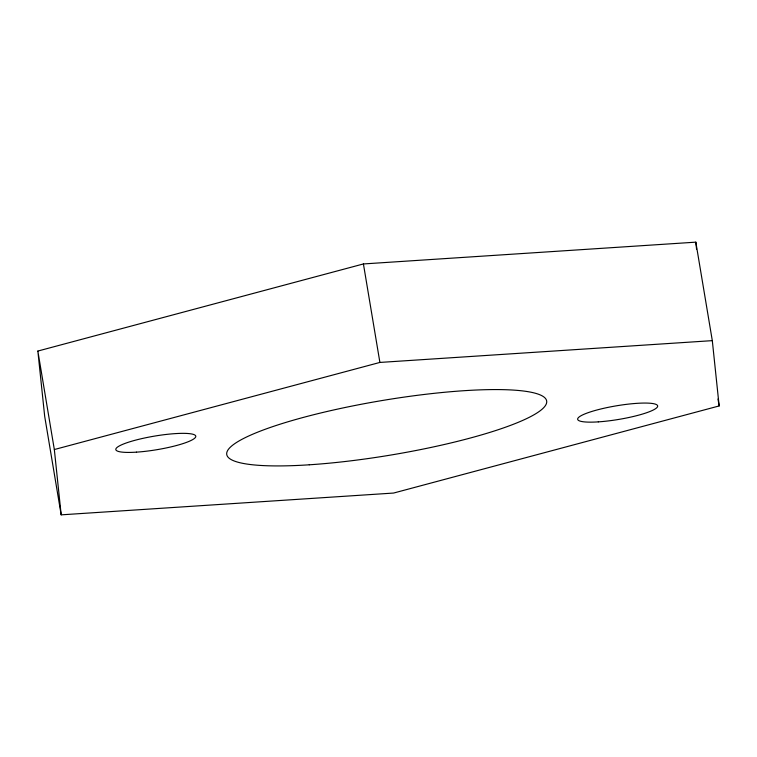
<?xml version="1.0" encoding="UTF-8"?>
<svg xmlns="http://www.w3.org/2000/svg" width="757" height="757" viewBox="0 0 757 757"><rect width="100%" height="100%" fill="white"/><g stroke="black" fill="none" stroke-linecap="round" stroke-linejoin="round"><path stroke-width="1.14" d="M37.85 351.059L363.417 263.947L695.825 242.155L712.309 340.641L719.15 405.941L393.583 493.053L61.175 514.845L44.691 416.359L37.85 351.059L54.334 449.544L61.175 514.845M54.334 449.544L379.9 362.433L712.309 340.641M717.986 398.996L719.15 405.941M363.417 263.947L379.9 362.433M695.825 242.155L696.563 249.148M598.304 421.867A40.537 6.898 -9.5 0 0 657.663 405.979A40.537 6.898 -9.5 0 0 597.065 409.953A40.537 6.898 -9.5 0 0 598.304 421.867M136.43 452.147A40.537 6.898 -9.5 0 0 195.789 436.269A40.537 6.898 -9.5 0 0 135.181 440.243A40.537 6.898 -9.5 0 0 136.43 452.147M309.263 464.798A162.14 27.593 -9.5 0 0 546.696 401.267A162.14 27.593 -9.5 0 0 304.267 417.164A162.14 27.593 -9.5 0 0 309.263 464.798"/></g></svg>
